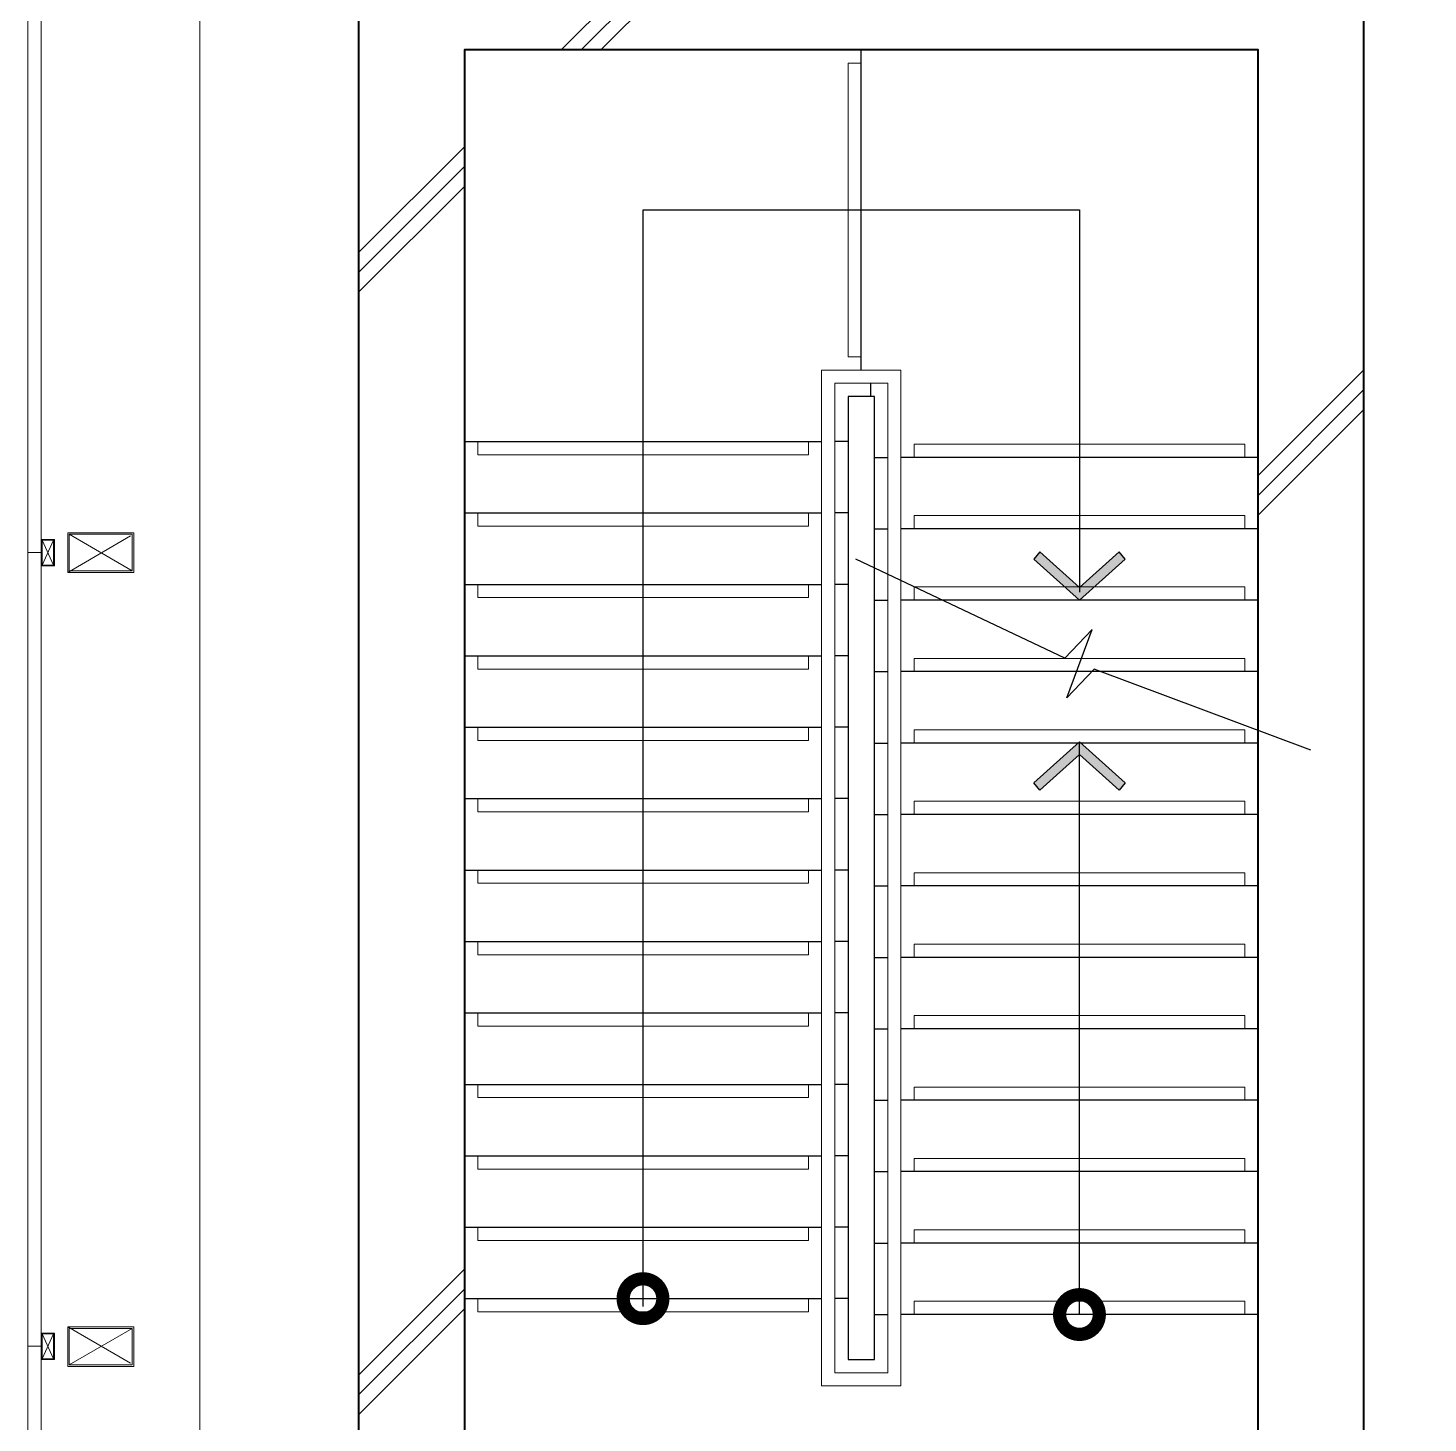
# Model space of a CAD drawing. Header units: millimetres. Extents: x 3546612 to 5615882, y 547008 to 3162891.
# Drawn here: x 5321925 to 5327218, y 2344078 to 2349350 of the extents above; entities that cross this region are included whole.
import ezdxf

# ---------------------------------------------------------------- set-up
doc = ezdxf.new("R2010")
doc.units = ezdxf.units.MM
doc.layers.add('HEB-Area(PC Topping)', color=3, linetype='Continuous')
doc.layers.add('XR-평면도$0$A-CONC-SOLD', color=9, linetype='Continuous')
for name, color, linetype, lineweight in [('XR-평면도$0$A-CNTL', 9, 'Continuous', 15), ('XR-평면도$0$A-CONC-LIN1', 9, 'Continuous', 40), ('XR-평면도$0$A-ELEV-LIN3', 9, 'Continuous', 18), ('XR-평면도$0$A-SECT-LIN2', 9, 'Continuous', 20), ('XR-평면도$0$A-SECT-LIN3', 9, 'Continuous', 18), ('XR-평면도$0$A-SSXM-STAIR', 9, 'Continuous', 25), ('XR-평면도$0$A-SSXS-HAND', 9, 'Continuous', 20), ('XR-평면도$0$A-WAXM-PANL', 9, 'Continuous', 20), ('XR-평면도$0$A-XXXX-OPEN', 9, 'Continuous', 15), ('XR-평면도$0$A-XXXX-SYMB', 9, 'Continuous', 25)]:
    doc.layers.add(name, color=color, linetype=linetype, lineweight=lineweight)

# ---------------------------------------------------------------- blocks, each defined once
blk = doc.blocks.new('XR-평면도$0$ARROW')
blk.add_lwpolyline([(-0.002, 0.87), (0.738, 0), (-0.002, -0.87), (0.15, -1), (1, 0), (0.15, 1)], close=True)
for points in [[(-0.002, 0.87), (0.15, 1), (0.738, 0), (1, 0)], [(0.738, 0), (1, 0), (-0.002, -0.87), (0.15, -1)]]:
    blk.add_solid(points)
blk = doc.blocks.new('XR-평면도$0$#7~16 계단 1f~8f')
at = {"layer": 'XR-평면도$0$A-ELEV-LIN3'}
for points in [[(245566.1, -30094.1), (245516.1, -30094.1), (245516.1, -31204.1), (245566.1, -31204.1)], [(244116.1, -31524.1), (244116.1, -31574.1), (245366.1, -31574.1), (245366.1, -31524.1)], [(247016.1, -31584.1), (247016.1, -31534.1), (245766.1, -31534.1), (245766.1, -31584.1)], [(244116.1, -31794.1), (244116.1, -31844.1), (245366.1, -31844.1), (245366.1, -31794.1)], [(247016.1, -31854.1), (247016.1, -31804.1), (245766.1, -31804.1), (245766.1, -31854.1)], [(244116.1, -32064.1), (244116.1, -32114.1), (245366.1, -32114.1), (245366.1, -32064.1)], [(247016.1, -32124.1), (247016.1, -32074.1), (245766.1, -32074.1), (245766.1, -32124.1)], [(244116.1, -32334.1), (244116.1, -32384.1), (245366.1, -32384.1), (245366.1, -32334.1)], [(247016.1, -32394.1), (247016.1, -32344.1), (245766.1, -32344.1), (245766.1, -32394.1)], [(244116.1, -32604.1), (244116.1, -32654.1), (245366.1, -32654.1), (245366.1, -32604.1)], [(247016.1, -32664.1), (247016.1, -32614.1), (245766.1, -32614.1), (245766.1, -32648.2)], [(245766.1, -32648.2), (245766.1, -32664.1)], [(244116.1, -32874.1), (244116.1, -32924.1), (245366.1, -32924.1), (245366.1, -32874.1)], [(247016.1, -32934.1), (247016.1, -32884.1), (245766.1, -32884.1), (245766.1, -32934.1)], [(244116.1, -33144.1), (244116.1, -33194.1), (245366.1, -33194.1), (245366.1, -33144.1)], [(247016.1, -33204.1), (247016.1, -33154.1), (245766.1, -33154.1), (245766.1, -33204.1)], [(244116.1, -33414.1), (244116.1, -33464.1), (245366.1, -33464.1), (245366.1, -33414.1)], [(247016.1, -33474.1), (247016.1, -33424.1), (245766.1, -33424.1), (245766.1, -33474.1)], [(244116.1, -33684.1), (244116.1, -33734.1), (245366.1, -33734.1), (245366.1, -33684.1)], [(247016.1, -33744.1), (247016.1, -33694.1), (245766.1, -33694.1), (245766.1, -33744.1)], [(244116.1, -33954.1), (244116.1, -34004.1), (245366.1, -34004.1), (245366.1, -33954.1)], [(247016.1, -34014.1), (247016.1, -33964.1), (245766.1, -33964.1), (245766.1, -34014.1)], [(244116.1, -34224.1), (244116.1, -34274.1), (245366.1, -34274.1), (245366.1, -34224.1)], [(247016.1, -34284.1), (247016.1, -34234.1), (245766.1, -34234.1), (245766.1, -34284.1)], [(244116.1, -34494.1), (244116.1, -34544.1), (245366.1, -34544.1), (245366.1, -34494.1)], [(247016.1, -34554.1), (247016.1, -34504.1), (245766.1, -34504.1), (245766.1, -34554.1)], [(244116.1, -34764.1), (244116.1, -34814.1), (245366.1, -34814.1), (245366.1, -34764.1)], [(247016.1, -34824.1), (247016.1, -34774.1), (245766.1, -34774.1), (245766.1, -34824.1)]]:
    blk.add_lwpolyline(points, dxfattribs=at)
at = {"layer": 'XR-평면도$0$A-SSXM-STAIR'}
for p, q in [((245566.1, -31254.1), (245566.1, -30044.1)), ((245602.4, -31354.1), (245602.4, -31304.1))]:
    blk.add_line(p, q, dxfattribs=at)
for points in [[(245616.1, -34994.1), (245616.1, -31354.1), (245516.1, -31354.1), (245516.1, -34994.1), (245616.1, -34994.1)], [(244066.1, -31524.1), (245416.1, -31524.1)], [(245516.1, -31524.1), (245466.1, -31524.1)], [(245516.1, -31524.1), (245466.1, -31524.1)], [(245616.1, -31584.1), (245666.1, -31584.1)], [(247066.1, -31584.1), (245716.1, -31584.1)], [(244066.1, -31794.1), (245416.1, -31794.1)], [(245516.1, -31794.1), (245466.1, -31794.1)], [(245516.1, -31794.1), (245466.1, -31794.1)], [(245616.1, -31854.1), (245666.1, -31854.1)], [(247066.1, -31854.1), (245716.1, -31854.1)], [(244066.1, -32064.1), (245416.1, -32064.1)], [(245516.1, -32064.1), (245466.1, -32064.1)], [(245516.1, -32064.1), (245466.1, -32064.1)], [(245616.1, -32124.1), (245666.1, -32124.1)], [(247066.1, -32124.1), (245716.1, -32124.1)], [(244066.1, -32334.1), (245416.1, -32334.1)], [(245516.1, -32334.1), (245466.1, -32334.1)], [(245516.1, -32334.1), (245466.1, -32334.1)], [(245616.1, -32394.1), (245666.1, -32394.1)], [(247066.1, -32394.1), (245716.1, -32394.1)], [(244066.1, -32604.1), (245416.1, -32604.1)], [(245516.1, -32604.1), (245466.1, -32604.1)], [(245516.1, -32604.1), (245466.1, -32604.1)], [(245616.1, -32664.1), (245666.1, -32664.1)], [(247066.1, -32664.1), (245716.1, -32664.1)], [(244066.1, -32874.1), (245416.1, -32874.1)], [(245516.1, -32874.1), (245466.1, -32874.1)], [(245516.1, -32874.1), (245466.1, -32874.1)], [(245616.1, -32934.1), (245666.1, -32934.1)], [(247066.1, -32934.1), (245716.1, -32934.1)], [(244066.1, -33144.1), (245416.1, -33144.1)], [(245516.1, -33144.1), (245466.1, -33144.1)], [(245516.1, -33144.1), (245466.1, -33144.1)], [(245616.1, -33204.1), (245666.1, -33204.1)], [(247066.1, -33204.1), (245716.1, -33204.1)], [(244066.1, -33414.1), (245416.1, -33414.1)], [(245516.1, -33414.1), (245466.1, -33414.1)], [(245516.1, -33414.1), (245466.1, -33414.1)], [(245616.1, -33474.1), (245666.1, -33474.1)], [(247066.1, -33474.1), (245716.1, -33474.1)], [(244066.1, -33684.1), (245416.1, -33684.1)], [(245516.1, -33684.1), (245466.1, -33684.1)], [(245516.1, -33684.1), (245466.1, -33684.1)], [(245616.1, -33744.1), (245666.1, -33744.1)], [(247066.1, -33744.1), (245716.1, -33744.1)], [(244066.1, -33954.1), (245416.1, -33954.1)], [(245516.1, -33954.1), (245466.1, -33954.1)], [(245516.1, -33954.1), (245466.1, -33954.1)], [(245616.1, -34014.1), (245666.1, -34014.1)], [(247066.1, -34014.1), (245716.1, -34014.1)], [(244066.1, -34224.1), (245416.1, -34224.1)], [(245516.1, -34224.1), (245466.1, -34224.1)], [(245516.1, -34224.1), (245466.1, -34224.1)], [(245616.1, -34284.1), (245666.1, -34284.1)], [(247066.1, -34284.1), (245716.1, -34284.1)], [(244066.1, -34494.1), (245416.1, -34494.1)], [(245516.1, -34494.1), (245466.1, -34494.1)], [(245516.1, -34494.1), (245466.1, -34494.1)], [(245616.1, -34554.1), (245666.1, -34554.1)], [(247066.1, -34554.1), (245716.1, -34554.1)], [(244066.1, -34764.1), (245416.1, -34764.1)], [(245516.1, -34764.1), (245466.1, -34764.1)], [(245516.1, -34764.1), (245466.1, -34764.1)], [(245616.1, -34824.1), (245666.1, -34824.1)], [(247066.1, -34824.1), (245716.1, -34824.1)]]:
    blk.add_lwpolyline(points, dxfattribs=at)
at = {"layer": 'XR-평면도$0$A-SSXS-HAND'}
for points in [[(245716.1, -32594.4), (245716.1, -31254.1), (245416.1, -31254.1), (245416.1, -35094.1), (245716.1, -35094.1), (245716.1, -32594.4)], [(245666.1, -32570.7), (245666.1, -31304.1), (245466.1, -31304.1), (245466.1, -35044.1), (245666.1, -35044.1), (245666.1, -32570.7)]]:
    blk.add_lwpolyline(points, dxfattribs=at)
at = {"layer": 'XR-평면도$0$A-XXXX-SYMB'}
for points in [[(244741.1, -34794.1), (244741.1, -30649.1), (246391.1, -30649.1), (246391.1, -32094.1)], [(247266.1, -32690.3), (246446.4, -32384.7), (246343.1, -32493.3), (246439.1, -32234.9), (246335.7, -32343.5), (245545.3, -31968.4)], [(246391.1, -34824.1), (246391.1, -32664.1)]]:
    blk.add_lwpolyline(points, dxfattribs=at)
at = {"layer": 'XR-평면도$0$A-XXXX-SYMB', "const_width": 150}
for points in [[(244716.1, -34764.1, 1), (244766.1, -34764.1, 1)], [(246366.1, -34824.1, 1), (246416.1, -34824.1, 1)]]:
    blk.add_lwpolyline(points, format="xyb", close=True, dxfattribs=at)
at = {"layer": 'XR-평면도$0$A-XXXX-SYMB', "yscale": 172.3206394866575, "zscale": 183.004177226685, "rotation": 270}
for p, xscale in [((246391.1, -31941.1), 183.004177226685), ((246391.1, -32842.1), -183.004177226685)]:
    blk.add_blockref('XR-평면도$0$ARROW', p, dxfattribs=dict(at, xscale=xscale))
blk = doc.blocks.new('XR-평면도$0$계단실(기준층)230530')
blk.add_blockref('XR-평면도$0$#7~16 계단 1f~8f', (-3702707.2, 1555614.7))
blk = doc.blocks.new('XR-평면도$0$중심선(210216)')
at = {"layer": 'XR-평면도$0$A-CNTL', "ltscale": 300}
blk.add_lwpolyline([(0, 206000), (0, -10000)], dxfattribs=at)
blk = doc.blocks.new('XR-평면도$0$계단실_10_기준층(210720)')
at = {"layer": 'XR-평면도$0$A-CONC-SOLD'}
h = blk.add_hatch(dxfattribs=at)
h.set_pattern_fill('CONC', color=256, scale=100, angle=180)
h.set_pattern_definition([(225, (-126193, -648620.6), (2121.32, -2121.32), []), (225, (-126193, -648695.6), (2121.32, -2121.32), []), (225, (-126193, -648770.6), (2121.32, -2121.32), [])])
h.paths.add_polyline_path([(400, -7000), (2185, -7000), (2185, -6750), (400, -6750), (400, -400), (3400, -400), (3400, -6750), (3200, -6750), (3200, -7000), (3400, -7000), (3400, -8200), (3800, -8200), (3800, 0), (0, 0), (0, -8200), (400, -8200)])
h.paths.add_polyline_path([(3800, -9300), (3400, -9300), (3400, -9600), (400, -9600), (400, -9300), (0, -9300), (0, -10000), (3800, -10000)])
at = {"layer": 'XR-평면도$0$A-CONC-LIN1'}
for points in [[(3800, -8235), (3800, 0), (0, 0), (0, -10000), (3800, -10000), (3800, -9365)], [(3400, -8235), (3400, -7000), (3315, -7000), (3315, -6750), (3400, -6750), (3400, -400), (400, -400), (400, -6750), (2185, -6750), (2185, -7000), (400, -7000)]]:
    blk.add_lwpolyline(points, dxfattribs=at)
blk = doc.blocks.new('XR-평면도$0$원드컬럼(11000)_B2')
at = {"layer": 'XR-평면도$0$A-SECT-LIN2'}
for points in [[(267432.4, 296053.1), (267332.4, 296053.1), (267332.4, 296103.1), (267432.4, 296103.1)], [(270432.4, 296053.1), (270332.4, 296053.1), (270332.4, 296103.1), (270432.4, 296103.1)], [(267306.1, 295753.1), (267456.1, 295753.1), (267456.1, 296003.1), (267306.1, 296003.1)], [(270457.4, 295753.1), (270307.4, 295753.1), (270307.4, 296003.1), (270457.4, 296003.1)]]:
    blk.add_lwpolyline(points, close=True, dxfattribs=at)
at = {"layer": 'XR-평면도$0$A-SECT-LIN3'}
for points in [[(267429.4, 296056.1), (267335.4, 296056.1), (267335.4, 296100.1), (267429.4, 296100.1)], [(270429.4, 296056.1), (270335.4, 296056.1), (270335.4, 296100.1), (270429.4, 296100.1)], [(267450.1, 295997.1), (267312.1, 295997.1), (267312.1, 295759.1), (267450.1, 295759.1)], [(270313.4, 295997.1), (270451.4, 295997.1), (270451.4, 295759.1), (270313.4, 295759.1)]]:
    blk.add_lwpolyline(points, close=True, dxfattribs=at)
at = {"layer": 'XR-평면도$0$A-WAXM-PANL'}
for points in [[(262382.4, 296153.1), (267382.4, 296153.1)], [(270322.4, 296153.1), (273382.4, 296153.1)], [(262382.4, 296103.1), (267382.4, 296103.1)], [(270382.4, 296103.1), (273382.4, 296103.1)]]:
    blk.add_lwpolyline(points, dxfattribs=at)
blk.add_lwpolyline([(270382.4, 296153.1), (267382.4, 296153.1), (267382.4, 296103.1), (270382.4, 296103.1)], close=True, dxfattribs=at)
at = {"layer": 'XR-평면도$0$A-XXXX-OPEN'}
for p, q in [((267335.4, 296056.1), (267429.4, 296100.1)), ((267429.4, 296056.1), (267335.4, 296100.1)), ((270335.4, 296056.1), (270429.4, 296100.1)), ((270429.4, 296056.1), (270335.4, 296100.1))]:
    blk.add_line(p, q, dxfattribs=at)
for points in [[(267450.1, 295759.1), (267312.1, 295997.1)], [(267456.1, 296003.1), (267318.1, 295765.1)], [(270307.4, 296003.1), (270445.4, 295765.1)], [(270313.4, 295759.1), (270451.4, 295997.1)]]:
    blk.add_lwpolyline(points, dxfattribs=at)

msp = doc.modelspace()

# ---------------------------------------------------------------- linework, layer by layer
at = {"layer": 'HEB-Area(PC Topping)'}
msp.add_lwpolyline([(5450175.1, 2338767.6), (5326975, 2338767.6), (5326975.1, 2349667.6), (5321975, 2349667.6), (5321975.1, 2411067.6), (5333025, 2411067.6), (5333025, 2415567.6), (5334125.1, 2415567.6), (5334125, 2416367.6), (5360075.1, 2416367.6), (5360075, 2413367.6), (5362075.1, 2413367.6), (5362075.1, 2416367.6), (5378125, 2416367.6)], dxfattribs=at)
at = {"layer": 'XR-평면도$0$A-WAXM-PANL'}
for points in [[(5321925, 2350367.6), (5321925, 2338717.6), (5344575, 2338717.6)], [(5321925, 2350367.6), (5321925, 2338717.6), (5344575, 2338717.6)], [(5321925, 2350367.6), (5321925, 2338717.6), (5344575, 2338717.6)], [(5321975, 2350367.6), (5321975, 2338767.6), (5344575, 2338767.6)], [(5321975, 2350367.6), (5321975, 2338767.6), (5344575, 2338767.6)], [(5321975, 2350367.6), (5321975, 2338767.6), (5344575, 2338767.6)]]:
    msp.add_lwpolyline(points, dxfattribs=at)

# ---------------------------------------------------------------- block references
for name, p in [('XR-평면도$0$계단실(기준층)230530', (8782216.1, 823697)), ('XR-평면도$0$계단실(기준층)230530', (8782216.1, 823697)), ('XR-평면도$0$계단실(기준층)230530', (8782216.1, 823697)), ('XR-평면도$0$계단실_10_기준층(210720)', (5323175, 2349667.6)), ('XR-평면도$0$계단실_10_기준층(210720)', (5323175, 2349667.6)), ('XR-평면도$0$계단실_10_기준층(210720)', (5323175, 2349667.6))]:
    msp.add_blockref(name, p)
at = {"rotation": 90}
msp.add_blockref('XR-평면도$0$원드컬럼(11000)_B2', (5618078.1, 2076985.3), dxfattribs=at)
msp.add_blockref('XR-평면도$0$원드컬럼(11000)_B2', (5618078.1, 2076985.3), dxfattribs=at)
msp.add_blockref('XR-평면도$0$원드컬럼(11000)_B2', (5618078.1, 2076985.3), dxfattribs=at)
at = {"layer": 'XR-평면도$0$A-CNTL'}
msp.add_blockref('XR-평면도$0$중심선(210216)', (5322575, 2339367.6), dxfattribs=at)

doc.saveas('drawing.dxf')
